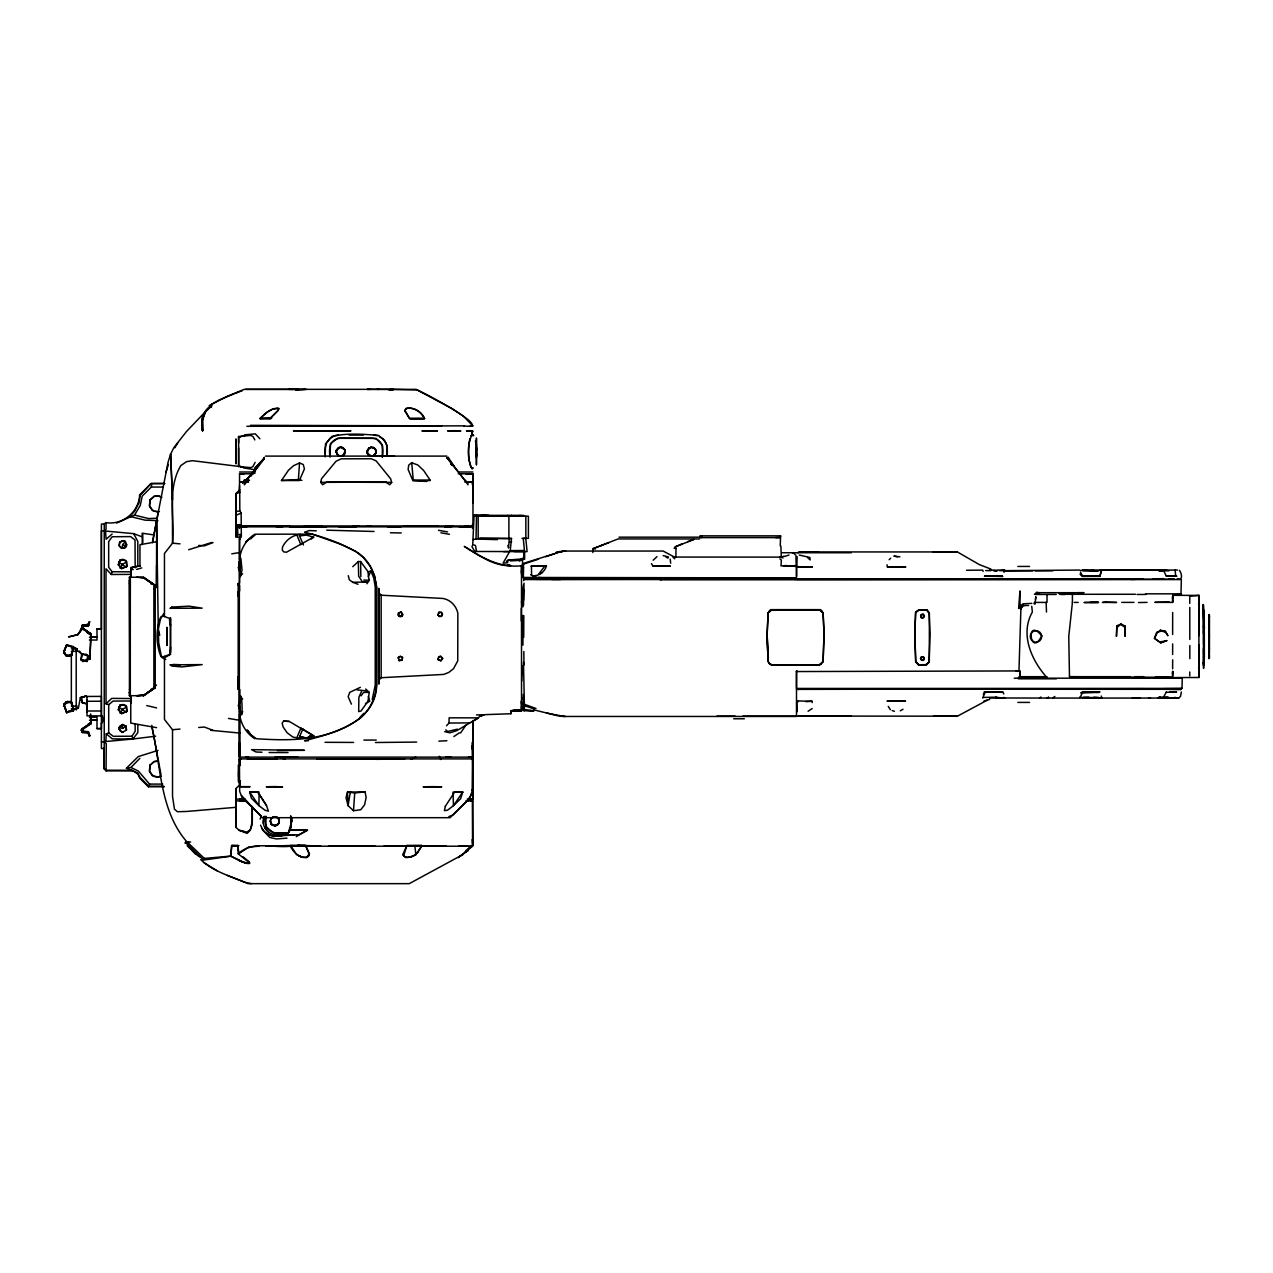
<?xml version="1.0" encoding="UTF-8"?>
<svg xmlns="http://www.w3.org/2000/svg" width="1273" height="1273" viewBox="0 0 1273 1273"><rect width="100%" height="100%" fill="white"/><g stroke="black" fill="none" stroke-linecap="round" stroke-linejoin="round"><path stroke-width="1.5" d="M76.205 710L76.205 648.53M142.258 544.573L142.258 536.872L133.617 533.642L101.41 530.682L101.41 728.633L96.987 728.586L96.987 717.113L89.428 717.367M101.41 711.002L101.394 715.903L86.994 715.856L86.994 696.458L101.394 696.395L101.41 711.002L86.994 711.002L86.994 705.178M137.818 774L133.188 770.913L106.057 770.881L104.227 768.876L104.243 524.03L105.961 522.63C122.606 525.383 139.139 511.778 139.632 494.911L151.057 483.501L164.853 483.501M135.113 723.637L135.177 731.307L131.962 736.224L113.249 736.303L108.714 732.866L108.714 704.669L113.058 701.073L129.941 701.009M129.432 577.242L130.307 581.666L129.926 695.726L129.432 580.806L130.307 577.242L130.307 695.695L129.432 695.71L129.432 577.226L143.594 577.226L155.067 585.182L155.067 687.738L143.594 695.695L129.432 695.695M137.834 724.639L137.834 732.532L132.933 739.008L101.41 741.936M137.818 566.326L137.818 541.407L133.617 533.642M167.002 641.91L167.002 633.063M165.044 657.425L170.502 654.354L170.518 617.676L169.452 619.808L170.327 624.613M235.966 454.318L235.966 448.573M246.453 800.892L235.966 800.892L235.966 827.323L239.149 830.314L247.105 833.417L250.049 830.394L252.229 824.506L252.213 806.796M241.218 526.831L241.377 536.283L239.244 537.683L235.951 535.567L235.966 526.831L472.856 526.831M243.159 525.94L235.998 525.033L235.966 493.542L239.738 489.787L239.817 510.744L241.138 513.051L241.265 525.94L289.958 525.94M235.966 455.129L235.966 452.026M235.966 450.515L235.966 447.475M238.178 682.105L238.178 689.345L238.178 583.416M238.178 676.52L238.178 680.991L238.178 679.687M238.178 594.809L238.178 596.114L238.178 591.738L238.162 593.441M239.499 713.93L239.499 757.133L472.904 757.133L472.904 720.486M239.499 528.422L239.499 524.508M239.499 491.346L239.563 473.779L241.249 473.779M379.179 593.107L378.749 588.269L378.908 684.11L379.179 593.107L381.152 595.207L381.152 677.713L379.179 679.782M467.207 799.126L472.84 799.126L472.792 750.704L471.647 746.249M472.872 757.133L472.888 721.568M476.436 455.129L476.436 456.227L476.436 453.108M476.436 450.753L476.436 447.905M510.919 712.514L511.014 710.748L521.532 710.716L521.421 701.073M523.458 570.463L523.298 577.958L523.298 571.482M523.458 571.004L523.458 563.382L562.348 551.177L564.719 551.05L555.967 552.705L564.56 551.05L663.169 551.05L674.419 557.065L781.288 557.113L784.025 556.126M523.474 662.103L524.508 710.716L523.776 704.446M780.62 535.853L780.078 537.54L778.551 537.62L700.245 537.62L700.261 535.853L780.604 535.853L780.238 545.831M1172.608 675.804L1172.656 671.396L1172.704 677.57L1198.911 677.491L1198.911 667.8M1198.911 630.246L1198.911 595.414L1172.735 595.318L1172.576 602.415L1154.866 602.352L1169.298 602.034M1198.911 605.884L1198.911 604.516L1198.911 614.891M1198.911 598.787L1198.911 595.414L1189.459 596.194M1203.606 657.966L1203.606 629.976M1203.606 644.727L1203.59 634.447M1203.606 620.763L1203.606 660.671M1203.59 661.514L1203.59 668.42L1203.574 648.721M1204.051 661.801L1204.051 655.881M1204.051 660.241L1204.051 657.966M1204.051 658.778L1204.051 614.016L1204.051 618.026M1208.904 637.025L1208.904 625.393L1208.904 638.059M1209.35 656.725L1209.35 654.768M1209.35 652.667L1209.35 648.005M1209.35 648.784L1209.35 646.779M1209.35 646.398L1209.35 617.58M1209.35 617.087L1209.35 614.859L1209.35 617.803M86.994 702.298L86.994 700.198L86.994 712.005L86.994 709.188M86.994 701.503L86.994 712.005M154.288 588.874L156.484 587.187L156.659 521.564L158.473 641.433L161.528 657.329L165.745 659.494M235.951 444.452L235.966 439.169L235.966 463.881L235.951 458.312M235.966 454.875L235.966 456.291L235.951 453.49M238.178 593.282L238.178 595.875L238.162 591.659M239.499 785.298L239.515 781.351M239.531 765.534L239.563 749.717M472.919 502.978L472.999 473.779L458.264 473.779M476.436 464.629L476.436 438.246L476.436 464.772M476.436 457.914L476.452 444.675L475.37 441.047M521.532 572.77L521.5 565.737C500.257 568.299 481.369 557.479 464.279 546.388C478.6 554.885 493.192 566.342 510.728 565.626L507.45 564.719L510.553 565.769M521.691 681.071L522.057 666.034M514.372 551.575L523.219 551.575L524.46 550.493L523.235 538.447L525.844 538.32L525.844 516.217M1189.778 607.428L1189.809 639.444M1203.606 628.639L1203.606 625.154M1203.59 605.232L1203.574 611.008L1203.144 604.436L1203.574 633.986L1203.59 610.34L1203.606 620.444M1204.338 658.348L1204.322 631.551M1208.92 648.037L1208.904 639.205M1208.904 632.617L1208.904 635.975M1208.904 629.451L1208.904 647.336M1208.904 615.559L1208.904 614.493M1208.904 644.329L1208.904 658.571L1208.904 638.425M151.089 583.909L151.105 582.509L151.089 583.718M156.484 587.187L156.563 565.419M235.966 439.201L235.951 458.678M235.951 502.23L235.966 501.085L235.966 508.754M239.451 558.879L239.531 539.179M291.151 817.393L291.008 825.906M1172.656 612.44L1172.64 634.479M1172.624 654.529L1172.656 643.883M1203.606 647.511L1203.606 654.64M1208.904 631.456L1208.904 615.32M1208.904 627.987L1208.92 626.587M238.608 447.937L238.656 466.523M238.178 585.214L238.178 583.543M522.185 634.495L523.012 615.352M1172.624 668.802L1172.672 659.764M472.474 528.422L472.49 524.508M472.76 487.448L472.856 473.779M522.917 645.188L522.996 633.54M523.521 605.502L524.015 583.145M1204.051 618.296L1204.338 628.942L1204.242 614.382L1204.242 615.352M1208.904 637.455L1208.904 641.465M130.801 577.401L130.864 569.747L133.267 569.54M236.014 513.576L235.935 493.558L239.961 492.349M1208.904 626.332L1208.904 616.196M130.896 696.442L130.817 703.428L130.769 695.726M265.962 816.184L265.85 826.67L273.361 832.717L288.334 832.908L290.228 830.107L291.724 819.51L290.881 816.073M472.442 545.544L471.949 546.722L474.845 551.448L473.906 551.464L509.073 551.559L510.25 550.604L511.507 538.447L478.171 538.32L478.171 516.217L528.406 516.217L528.406 538.32L521.994 538.32M1189.73 603.418L1189.794 597.53M170.487 648.466L170.487 624.534M382.282 457.182L382.425 445.407L376.06 438.373L337.663 438.294L330.471 443.688L330.041 456.689M387.072 456.211L387.199 445.932L384.605 440.426L378.574 435.414C363.314 434.173 347.02 432.931 332.11 436.353L325.522 443.831L325.172 456.88M458.423 857.461L472.569 846.211L472.378 800.892M1172.958 600.936L1172.576 602.415L1172.735 595.318M161.687 497.059L158.123 495.849L154.208 496.39L150.119 499.764L149.609 506.495L153.524 511.173M158.123 761.079L154.208 761.62L150.119 764.978L149.609 771.724L153.524 776.403L159.396 776.88M446.521 725.753L449.035 723.048L449.114 717.829L478.521 717.861L471.185 722.221M675.883 557.065L675.995 548.727L675.056 547.772M91.115 638.028L91.242 634.018L82.777 628.13L81.44 628.369L77.971 634.606L68.806 636.85L77.971 634.606L82.777 628.13L82.299 625.091L88.092 624.518L89.587 621.67L88.569 625.664L81.886 626.157L82.22 629.005L91.195 634.065L90.781 634.941L86.5 631.981M473.301 539.561L476.038 539.036L476.468 516.106L474.081 515.342L472.744 544.542L475.481 545.496L476.5 551.289M523.824 651.505L523.999 665.095M259.103 794.066L258.865 805.602L265.086 810.28L268.396 811.156L266.503 805.57L257.83 792.045L249.651 791.997L251.402 798.235L258.865 805.602L249.651 791.997L259.135 792.14M472.203 789.849L472.904 758.899L239.499 758.899L239.754 765.487M239.435 490.073L239.547 485.554M242.602 573.757L239.976 576.16L239.499 567.615L240.883 558.37L242.045 570.049L240.358 576.78L239.69 569.142M796.532 577.21L797.121 556.603M796.58 689.377L1142.263 688.709L1180.596 689.568L1180.898 688.725M546.833 713.055L564.098 716.46L796.484 716.46L796.516 670.935L796.484 688.454L1182.012 688.391L1182.251 678.207L1132.063 678.191M524.46 710.111L533.88 710.716L533.928 709.841L557.256 715.681L565.483 716.46M1023.237 605.057L1020.039 608.033L1019.959 590.927L1018.607 608.51M1020.882 609.29L1018.957 670.935L1019.848 670.935L1019.848 678.191L1019.848 670.935L796.468 671.555L797.105 670.935M236.142 519.925L235.998 525.033L240.708 525.097L239.372 525.94L359.145 525.94M929.306 661.562L929.385 613.427L926.967 609.958L919.138 609.783L915.637 612.297L914.81 634.24L915.621 661.594L918.39 664.777L926.649 664.713L929.306 661.562L926.649 664.713L918.39 664.777L915.621 661.594M522.853 606.982L523.092 599.615M104.227 768.876L104.227 747.776M823.122 661.53L824.045 634.288L823.106 612.902L821.769 611.04L820.273 609.64L770.499 609.64L768.112 612.806L767.11 634.272L768.049 661.403L769.242 663.44L771.39 665.063L819.812 664.999L823.122 661.53L819.319 664.745M1180.978 593.918L1181.344 579.581L660.114 579.836M264.307 457.325L263.145 460.062M522.137 571.482L522.376 564.528L538.559 559.133M530.666 574.712L532.671 575.81C538.813 576.287 544.86 571.832 546.451 565.896L531.414 565.928L531.605 574.553M823.058 661.721L824.029 633.89L823.106 612.902L820.273 609.64M924.357 616.562L923.227 614.366L921.493 614.525L921.159 617.469L922.893 617.962L924.357 616.562L923.227 614.366M1116.851 625.823L1116.453 636.357L1116.851 625.823L1120.956 624.056L1125.014 625.966L1125.205 636.325L1125.014 625.966M1189.841 658.65L1189.841 645.554M521.294 620.922L521.341 608.208M79.515 651.076L81.727 654.083L80.851 659.732L82.84 661.499L89.794 659.128L90.701 636.818M124.197 540.85L126.648 544.494L126.361 546.388L121.874 548.297L119.264 545.958L119.821 542.012L124.197 540.85L125.422 541.518L126.361 546.388L124.818 547.883L120.951 547.867L119.073 545.481L119.821 542.012M291.262 824.729L291.565 817.489M336.04 450.515L335.961 452.201L338.427 447.619L342.596 447.459L345.269 450.371L343.869 455.241L339.159 456.036L337.806 455.32L336.04 450.515L340.623 446.871L345.269 450.371M919.138 609.783L915.637 612.297L914.81 634.24L915.828 662.151L918.835 664.697M442.59 658.666L440.824 656.343L438.93 656.709L437.848 659.35L440.76 660.83L442.606 658.221L440.585 656.311L438.739 656.82L438.135 659.828L441.047 660.703L442.606 658.221M522.519 588.253L521.532 603.131M523.728 637.327L523.824 615.623M88.346 658.491L89.794 659.128L91.242 634.018L90.781 634.956L87.662 632.761M239.579 703.762C240.899 682.392 243.191 712.053 241.456 714.901L242.22 711.559L240.947 714.296L239.483 705.56M1198.911 614.557L1198.911 624.375M130.642 703.094L131.071 695.854M105.802 741.252L106.264 733.853L108.714 732.866M1203.59 662.549L1203.606 656.407M254.839 473.413L255.189 468.209L264.275 457.834M361.516 691.414L358.875 697.365L358.684 711.591L360.943 711.05L368.024 701.216L369.234 692.337L365.669 689.011M281.476 480.51L298.391 479.539L299.537 462.958L303.245 464.518L304.438 468.894L299.394 480.542L281.476 480.51L288.414 470.294L293.586 465.679L299.537 462.958M353.496 810.726L354.721 792.936L365.049 791.933L366.147 797.519L364.587 804.854L360.768 809.723L353.496 810.726L348.102 805.666L346.017 797.741L347.497 792.061L365.049 791.933M1172.465 674.165L1172.656 671.396M164.456 616.562L164.456 553.469L172.523 543.205C174.719 517.713 166.954 488.88 180.814 465.616L186.431 461.701L192.43 460.683L242.793 466.905M523.569 600.14L523.649 589.606M242.888 856.761L249.222 861.757L249.603 863.412L241.44 861.678L230.859 856.22L231.766 845.558L237.701 845.558L238.226 853.817L249.619 862.919A8.386 1.973 24.7 0 1 244.877 862.871L230.843 856.092L231.606 845.543L238.799 845.543M118.898 728.92L118.994 727.583L122.765 724.512L125.916 726.231L126.473 730.034L122.224 732.341L118.898 728.92L119.869 726.056L122.765 724.512M402.22 659.955L402.443 657.266L400.231 656.343L398.194 657.759L399.34 660.814L402.22 659.955L398.926 660.496L398.322 657.361L400.39 656.343L402.586 657.648L402.045 660.162M254.568 471.758L254.855 468.305L260.535 462.21M343.869 455.241L345.063 449.878M1204.258 640.367L1204.274 646.032M701.63 537.62L701.789 535.853M1155.518 676.679L1172.942 677.363L1069.479 676.679L1068.763 636.452L1072.455 602.065M1204.258 624.104L1204.051 631.79M240.422 780.954L238.608 781.654L238.608 765.041L238.608 781.702L240.406 783.77M1101.256 696.045L1101.893 698.065L1163.108 698.05L1166.37 691.923M1203.574 609.799L1203.59 618.392M1181.328 691.987L1180.548 696.299L1178.718 698.081L1167.93 698.081M1189.746 671.969L1189.794 675.931M1198.577 604.261L1198.911 601.508M1203.59 659.064L1203.59 665.795M239.674 703.953L240.072 700.739L238.274 705.624L240.008 709.92M86.978 661.514L88.028 655.881L82.904 653.765L80.851 659.732L86.978 661.514L87.773 655.356L81.727 654.083L73.245 647.098L66.435 645.459L63.936 651.235L66.116 655.818L71.845 654.927L73.452 646.62L66.976 644.95L76.714 648.975M118.278 564.814L120.139 559.913L122.988 559.42L127.045 562.045L122.797 563.955L120.251 568.06L121.699 568.649L127.125 566.039L125.884 560.406L120.139 559.913L118.278 564.814L121.699 568.649M121.699 713.644L118.278 709.793L120.139 704.892L125.884 705.401L127.125 711.034L126.186 712.291L118.66 706.929L122.988 704.415L127.045 707.04L122.797 708.95L120.251 713.039L121.699 713.644L127.125 711.034M116.575 523.092L134.508 515.072L140.269 505.476L142.21 496.152L151.312 487.05L151.789 483.565L164.392 483.517M150.119 499.764L149.339 505.492L152.108 510.202L157.025 511.873M150.119 764.978L149.339 770.706L152.108 775.432L157.025 777.103L161.4 776.037M66.864 712.594L63.936 704.446L67.405 701.471L71.972 702.728L73.452 710.859L66.864 712.594L63.936 704.446M304.963 845.622L290.594 845.495L305.504 845.543L308.527 852.576L308.846 855.997L307.493 857.063C299.887 858.957 293.474 852.48 290.419 846.211L305.727 845.59L309.45 853.992L306.729 857.556L302.242 857.286L296.561 854.565L290.594 845.495L265.962 846.195M1035.442 599.344L1035.808 596.91M350.266 792.252L348.102 805.666L347.497 792.061L354.721 792.936M383.841 846.211L421.968 845.59L417.783 852.576L413.327 855.997L407.328 857.461L403.573 856.013L406.899 845.543L446.393 846.227M122.988 559.42L118.66 561.934L126.186 567.297L126.759 563.796M151.057 483.501L140.237 495.181L138.964 502.978L134.524 511.316L129.846 516.408L145.122 520.164L157.932 520.625M126.186 712.291L126.759 708.79M170.471 649.039L169.611 654.242L170.502 654.354M508.086 561.791L506.415 561.266L508.404 559.881L523.983 559.277L523.664 551.591M398.258 614.97L398.592 612.934L401.25 612.042L402.65 615.002L401.711 616.371L399.945 616.593L398.258 614.97L399.945 616.593L402.65 615.002L401.25 612.042M1204.051 654.736L1204.322 653.097M63.65 652.954L66.626 644.79L63.65 652.954L68.185 656.231L70.795 655.038M152.394 542.521L168.02 462.338L170.614 454.159L173.86 447.635L186.431 431.579L209.854 407.042M480.144 538.32L509.264 538.59L508.579 548.074L507.863 545.401M106.057 770.881L106.28 743.703L104.227 741.936M469.864 438.612L469.037 443.227A25.174 6.556 -90 0 0 469.037 459.792L470.899 467.318M1035.84 597.069L1034.997 604.182L1033.899 603.641M152.537 542.473L158.377 511.412M68.169 711.655L78.417 707.915L80.374 697.54L86.278 695.965L87.073 696.936M65.4 655.261L71.638 655.468L73.452 646.62M158.473 641.433L158.282 629.292L160.478 619.076L163.771 613.554M266.009 817.011A11.489 11.489 0 0 0 276.639 832.908L288.334 832.908L291.66 821.419L290.594 816.104L291.66 821.228M1172.576 598.931L1172.624 595.875M386.005 482.181L326.445 482.181L322.69 484.774L320.732 482.372L321.528 478.743L336.04 461.256L341.196 458.821L371.223 458.757L376.092 460.858L390.636 478.775L391.686 482.387L389.713 484.79L386.005 482.181L372.066 482.181M797.153 711.718L796.803 700.93L812.063 701.264L812.19 702.648M438.612 612.52L441.317 612.345L442.431 614.191L441.62 616.227L439.408 616.466L438.023 615.066L438.93 612.345L441.588 612.488L442.447 614.382L441.349 616.355L439.217 616.403L437.944 614.859L438.93 612.345M121.874 548.297L122.797 544.51L125.422 541.518L122.144 540.786L119.407 542.553M82.713 627.987L82.22 629.005L81.44 628.369L82.299 625.091L88.092 624.518L88.569 625.664L81.886 626.157L82.713 627.987L91.195 634.065M130.912 574.378L111.388 574.489L112.135 571.736L108.682 567.36L108.666 541.63L112.104 536.76L130.594 536.585L135.033 540.023L135.161 567.71M241.377 536.283L239.61 539.736L240.231 534.294L235.951 535.567L235.966 526.831L246.898 526.831M264.068 816.9L263.304 823.313M372.209 699.482L375.233 685.049L375.217 586.885L373.816 578.228L370.92 571.116L368.072 571.736L360.609 561.536L358.302 561.536L352.78 566.692M374.994 455.082L376.203 451.088L373.801 447.491L368.931 447.794L367.07 452.886L367.977 454.509L372.639 456.307L374.994 455.082L370.825 456.227L367.07 452.886M88.33 625.759L89.587 621.67L87.821 624.82M166.095 471.965L168.418 464.422M523.68 580.599L523.887 578.101L795.991 578.117L796.007 579.438L795.991 578.117L794.75 579.438M101.41 723.51L102.763 719.42L101.41 715.315L104.291 719.42L101.41 723.51L101.41 748.588L104.227 748.397M982.74 698.018L985.143 692.337L1002.663 691.86L1003.84 693.944M1101.081 571.036L1099.872 576.383L1101.813 570.081L1166.641 570.065M924.373 615.861L922.32 617.994M239.992 562.937L238.274 567.647L240.072 572.214M1156.727 632.22L1154.452 638.314L1160.753 642.833L1166.784 640.574L1160.753 642.833L1154.452 638.314L1157.428 632.363L1161.724 630.883L1165.272 631.217L1167.802 635.609L1165.272 631.217L1160.355 630.23L1157.428 632.363M118.278 709.793L120.139 704.892M164.265 786.794L148.432 786.794L149.546 784.088L138.359 771.04L130.944 767.508L126.425 768.224L138.232 756.592L157.995 750.402M71.638 655.468L66.88 655.897L63.777 652.222M920.554 615.861L922.225 614.27L923.641 614.62M983.313 694.66L984.427 691.891L1002.663 691.86M402.65 614.032L401.711 616.371L398.99 616.164L398.592 612.934M260.106 819.128L261.395 816.041M296.848 737.783L307.445 738.276L313.906 735.969L289.242 721.425L283.593 721.139L282.129 723.191L283.227 727.138L287.189 732.802L292.917 737.067L296.848 737.783L300.826 728.22M302.926 728.777L299.728 736.383L300.157 738.34M546.451 565.896L544.987 565.928L538.654 574.107L541.884 572.977M525.781 538.32L527.086 551.591L509.614 551.591L503.09 563.143L507.561 562.793M291.183 826.527L288.334 832.908L290.785 827.402M471.567 433.584L472.792 430.974L471.981 433.966L473.095 434.841L472.156 434.125C467.271 444.563 466.92 458.63 472.06 468.957L472.967 468.305M366.863 583.75L369.281 580.297L368.406 576.478L370.92 571.116M242.634 483.374L243.986 480.526L249.508 480.351M472.267 792.729L469.244 798.776L452.742 815.118L448.828 816.598M66.976 644.95L63.809 651.251L66.116 655.818M255.109 462.37L253.025 466.491L250.876 467.621L240.661 466.761M920.538 658.555L921.557 656.916L923.53 656.948L923.737 659.971L921.111 659.875L920.538 658.284L921.557 656.916M239.547 711.925L240.215 710.636M243.175 482.181L244.114 480.414L248.012 480.414M674.181 548.424L674.722 547.422L676.234 548.392M124.818 547.883L126.648 544.494M125.916 726.231L121.922 724.623L122.797 728.411L126.059 725.96L126.473 730.034M81.44 628.369L82.697 626.141M63.745 705.815L67.405 701.471M174.878 447.794L177.679 442.972M247.042 480.605L248.887 477.439M1166.227 576.001L1176.634 576.255L1166.227 576.001L1163.379 570.113L1149.63 570.065M63.841 705.767L66.339 701.725L70.986 701.503L63.793 704.399L66.626 712.689L63.793 704.399L66.339 701.725M81.329 697.572L86.278 695.965L81.647 697.572L82.411 702.919L86.023 703.683L87.519 701.264M1020.532 609.242L1021.853 607.126M653.16 560.215L656.948 556.683M465.918 725.133L460.571 733.009M1020.66 609.051L1021.98 606.966M415.841 854.724L421.968 845.59L406.899 845.543L402.65 854.851L405.61 857.541L410.67 857.159L415.841 854.724L414.839 845.654L407.328 845.813M361.086 695.87L363.489 692.432L369.234 692.337M209.599 405.705L212.018 405.705L205.096 412.022L202.566 420.679L202.566 430.99L202.152 415.953M126.186 567.297L127.125 566.039M306.729 857.556L309.45 853.992M248.426 479.332L244.432 484.806L244.145 482.165L240.215 482.181L242.618 482.181M250.781 476.277L264.259 458.741L262.047 460.651M1080.22 697.827L1082.384 692.337L1099.983 691.875L1082.591 691.844L1080.745 693.005L1099.379 692.353L1096.021 692.337M77.653 634.734L82.777 628.13M130.864 569.747L132.869 567.185L140.285 565.833M250.049 476.038L259.342 464.788M1077.706 592.693L1083.769 592.693L1037.59 592.693L1036.445 594.061L1037.065 592.072L1034.44 594.396M1054.824 696.458L1052.787 697.986M768.112 612.806L772.075 609.926M299.553 535.901L300.826 534.501C292.822 534.628 285.773 540.054 282.479 547.167L282.304 550.095L283.72 551.877L286.473 552.227L313.667 537.111L306.316 535.121L299.553 535.901L303.42 544.987M254.616 470.692L245.737 480.367L256.796 468.162M81.886 626.157L83.047 624.932M360.116 717.208L363.728 713.373M130.944 767.508L139.903 758.278M470.628 800.892L472.872 800.892L472.935 845.145L468.48 848.836M270.035 418.61L278.023 410.495L278.755 408.649L277.323 408.044C270.322 408.824 264.752 413.773 260.058 418.61L271.133 418.61M238.528 785.982L235.966 788.576L235.966 799.126L245.068 799.126M889.159 559.722L890.639 558.242M1020.023 608.096L1022.219 605.884M156.468 685.033L151.089 690.38L151.089 689.202M149.705 500.528L154.049 496.327L158.504 495.913L161.671 497.52M149.705 765.757L154.049 761.54L158.504 761.127M108.714 704.669L106.025 703.826L111.674 698.384L131.024 698.543M209.631 407.201L211.016 405.896L209.186 405.753L218.988 400.072L232.911 394.328M1178.718 698.081L1157.937 698.065L1163.204 698.05M371.111 446.966L367.133 450.658L367.977 454.509M85.164 726.883L91.29 723.43L90.781 722.539L81.377 729.827L82.331 732.436L87.742 732.739L89.428 735.889L88.505 731.784L82.729 731.45L82.538 729.652L91.29 723.43L90.638 713.93M915.812 612.615L918.708 609.974L926.967 609.958L929.385 613.427M259.963 418.499L267.266 411.911L272.47 409.174L278.851 408.41L278.31 410.288L269.94 418.594L259.963 418.499L271.77 417.926M470.899 435.7L473.779 435.589M240.358 713.835L242.761 711.687M392.784 389.952L393.468 389.347L377.126 389.347M255.189 468.209L258.992 464.852M465.854 850.762L471.662 845.622M112.151 534.039L106.105 539.259L105.516 531.191M250.686 538.75L255.953 534.199L312.49 534.167L340.352 544.16L355.819 551.4L363.664 557.845L370.252 566.374L374.373 575.905L376.474 585.787L376.474 684.651C376.028 697.588 369.87 710.095 359.973 718.433C328.816 740.806 293.411 741.141 256.446 738.738L250.304 734.33M150.453 691.064L155.067 687.675L144.167 694.994L137.389 695.71M104.259 530.73L106.105 529.17L105.961 522.63M1169.028 579.231L797.009 579.438L798.983 578.658M412.834 480.494L430.338 480.398L423.575 470.405L417.91 465.059L411.72 462.72L408.713 465.17L408.124 469.482L412.834 480.494L426.805 481.465M254.855 534.167C245.514 539.991 239.833 550.493 239.356 561.409L239.356 710.716C239.595 721.902 245.307 732.787 254.871 738.754M274.857 825.843L277.578 824.856L279.264 822.565L279.137 819.748L276.909 817.123L273.345 816.916L271.308 818.459L270.322 820.719L271.229 824.172L274.857 825.843L278.914 823.345L279.328 820.512L278.087 817.982L274.857 816.582L271.372 818.221M239.945 437.387L241.409 436.225M307.445 738.276L311.599 735.03L306.172 738.26L299.728 736.383L307.445 738.276L306.172 738.26M922.304 660.432L924.166 659.35L924.198 657.855L922.909 656.661L921.286 657.107M523.108 557.956L519.336 560.884L521.039 560.279L510.441 560.9M1019.578 606.537L1023.094 603.8L1031.83 603.37M256.78 467.573L254.091 469.61L243.461 467.891M245.737 541.805L251.258 537.747M985.127 575.794L984.443 576.287L1002.806 576.43L985.127 575.794L1002.185 575.81M143.308 695.695L155.067 687.738M1117.487 627.048L1120.956 624.056M87.885 724.56L90.781 722.539L91.226 723.382L82.124 728.554L81.233 730.304L82.57 732.516M238.226 853.817C252.213 840.339 273.249 848.311 290.419 846.211M1079.79 570.065L999.607 570.686M453.872 736.558L459.442 732.787M808.084 711.257L812.19 708.52M925.598 664.729L929.067 662.437L930.102 634.24L929.115 612.631L926.314 610.038M344.697 454.159L341.689 456.132L337.806 455.32M143.594 695.695L154.319 687.738L154.319 585.182L143.308 577.226M200.673 859.577C213.705 872.1 231.988 876.54 248.14 883.653L409.254 883.653L463.356 854.31M797.805 552.768L798.887 552.068M478.521 717.861L456.721 730.686L449.878 732.834L444.675 731.641M87.742 732.739L89.906 735.778L88.251 731.689L82.57 731.339C79.34 727.71 83.938 733.996 82.713 729.493L82.093 728.617L82.538 729.652M296.243 836.647L307.286 830.139L290.228 830.107M365.478 703.603L369.631 701.168L368.327 696.522M796.787 567.217L798.219 566.39M210.427 404.957L226.785 396.492L244.241 389.347L415.857 389.347L452.201 408.649L463.372 416.191L472.776 425.85L470.151 425.85M458.264 857.572L468.082 850.571L464.709 852.369M798.855 716.062L957.423 716.19L987.45 700.07M900.313 710.795L903.018 709.252M185.046 842.933L186.097 842.344M531.271 566.453L532.194 565.944M82.84 661.499L85.593 660.003M1180.246 688.661L1182.012 688.391M821.674 663.71L819.605 664.745L771.438 664.745L769.242 663.44M360.37 687.325L349.773 692.337L348.166 696.697L351.396 704.112M410.765 759.392L415.698 757.133M236.173 515.31L241.138 513.051M675.247 546.849L693.769 539.497L687.881 541.566M675.486 546.738L682.169 543.826M1022.808 606.234L1024.463 605.534M202.216 860.246L230.859 856.22M188.659 549.729L211.811 542.489M234.471 393.707L242.22 390.652M601.031 545.624L608.892 542.569M602.113 545.21L592.916 548.647L592.852 552.562M618.057 538.94L593.25 548.647L595.509 548.981M213.084 542.553L204.348 545.878L198.731 545.417M471.806 468.13L472.904 467.748M170.073 654.306L163.039 656.868L160.748 656.009C155.847 643.883 155.863 629.037 160.748 616.912L163.039 616.037L170.534 618.773L170.534 625.886M1074.412 602.415L1078.231 602.415M410.336 857.063L413.327 855.997M887.361 566.883L905.612 567.058L887.361 566.883L887.058 564.798M68.185 711.48L78.417 707.915M457.341 729.158L447.682 731.482L445.725 729.843M545.751 556.731L554.742 553.739M784.375 556.54L788.974 555.028M793.954 566.262L796.214 566.39L795.911 555.028M129.432 695.551L130.307 695.281M560.247 551.384L556.062 552.498M983.774 701.168L989.662 699.402M136.641 569.413L141.764 567.901M1135.468 594.268L1059.518 594.3L1065.803 594.109M544.987 565.928L531.414 565.928M81.727 654.083L82.904 653.765M398.322 613.029L401.281 612.233M88.871 736.049L89.906 735.778M295.813 390.159L306.554 389.363M1058.77 593.329L1074.126 593.107M472.872 786.666L472.856 758.899M235.966 511.666L239.817 510.744M779.903 558.942L781.32 560.04L781.033 565.912L786.619 565.53M888.443 566.787L891.195 566.771M389.14 390.334L393.468 389.347L391.384 389.363M795.307 578.117L796.421 577.894L523.458 577.465M156.563 541.773L139.966 544.701L139.966 565.88M140.444 565.785L130.769 567.503L130.769 576.971M1198.911 595.414L1198.911 596.544M231.75 553.835L239.451 552.562M230.843 856.092L202.136 858.639L186.399 843.331L186.399 842.01M794.67 565.498L795.689 565.912L794.463 565.928M338.411 435.143L334.64 435.7L329.755 438.612L326.397 443.227A25.174 24.314 -90 0 0 325.172 454.159M244.559 434.825L255.316 433.854L259.883 438.771M805.793 701.662L812.063 701.264M469.817 846.386L471.121 846.211M1148.914 689.139L1177.111 688.709L1133.097 689.154M1178.464 594.03L1181.535 594.093M1159.846 641.847L1164.859 641.194M120.251 568.06L124.706 567.487M120.251 713.039L124.706 712.482M792.522 553.039L793.477 552.912M106.264 733.853L112.326 738.881L132.933 739.008L155.608 736.192M246.835 426.296L464.184 425.85M485.093 714.646L510.919 713.739L510.919 710.764L521.532 709.761L511.587 710.684M1089.974 602.384L1098.488 602.415L1084.294 602.511L1098.488 602.415M521.532 700.771L521.532 710.716L510.919 710.716L510.919 713.739M1138.46 602.559L1147.084 602.4M521.532 709.761L512.494 710.605M136.577 695.71L144.167 694.994L154.319 687.738L154.319 585.214L143.658 577.799L140.523 577.528M1168.646 697.27L1162.138 697.509M235.807 807.337L186.431 811.474L177.424 811.713L174.449 809.182L172.523 796.341L172.523 729.715L164.456 719.436L164.456 656.359M242.793 436.114L250.67 435.398L253.025 436.575L254.839 439.917M1179.323 593.839L1145.525 593.823M244.671 435.923L238.576 436.528L238.656 442.893M172.523 729.715L180.018 729.079M198.731 727.504L204.348 727.026L213.084 730.368M1177.239 578.738C1183.429 581.125 1181.742 573.184 1179.419 570.336M996.759 697.143L983.393 697.445M187.608 842.233L190.632 841.994M286.998 838.143L276.416 838.939L269.749 837.427L262.954 830.282L260.551 825.175M269.096 752.518L288 752.582M281.89 835.868C274.491 837.188 266.073 835.534 262.015 828.58M532.671 575.81L536.41 575.667M1164.015 688.677L1181.583 688.613M509.264 538.59L511.507 538.447M1121.688 602.4L1133.972 602.384M1167.723 697.286L1158.748 697.302M376.394 759.345L404.703 758.899M438.851 741.172L446.903 740.743M381.152 677.713L443.704 674.419L448.828 672.415L453.49 668.723L457.739 660.91L457.85 613.236C456.259 605.805 450.371 599.631 442.765 598.437L381.152 595.207M1088.876 697.19L1083.084 697.27M995.104 570.941L997.395 570.813M1096.117 698.081L1101.893 698.065L1093.937 697.286M1159.162 697.461L1160.578 697.397M985.716 570.575L990.808 570.67M1164.7 570.718L1159.528 570.893M156.277 518.27L148.543 518.572L134.508 515.072M508.404 559.881L523.983 559.277M661.785 579.533L523.967 579.565L523.887 578.101M562.348 551.177L565.642 551.05M520.896 559.388L524.635 559.261L524.635 551.591M375.471 742.509L416.637 742.079M1094.255 570.797L1098.726 570.972M1142.947 578.754L536.426 579.342M476.468 714.933L482.594 714.742M1131.267 579.438L1138.364 579.215M122.224 732.341L123.449 732.309L120.283 731.211L118.994 727.583L122.797 728.411M1160.928 570.686L1168.853 570.877M363.266 435.095L349.12 435.095M368.024 701.216L369.631 701.168M1132.254 698.081L1140.353 697.906M1069.479 676.679L1130.074 676.679M775.655 537.62L780.078 537.54M1163.506 578.674L1152.654 578.785M521.532 706.483L521.532 710.716L510.919 710.716M249.174 480.446L243.986 480.526L247.869 480.939M340.798 482.276L320.732 482.372M1159.273 697.349L1160.483 697.333M514.085 710.716L521.532 710.62M1173.833 579.231L1169.346 578.785L1173.849 578.722M96.987 628.91L101.41 628.846L96.987 628.862L96.987 640.08L89.428 639.969M469.848 722.905L449.035 723.048M245.721 389.363L298.757 389.379M652.858 565.912L670.298 566.183L652.858 565.912L651.458 563.637M1091.645 570.686L1080.586 570.495M1150.283 570.065L1177.541 570.065M96.987 728.633L101.41 728.57M277.45 750.624L304.454 750.306L251.561 749.654L256.016 751.993L261.967 752.248M414.839 845.654L421.968 845.59M424.498 418.546L409.588 418.562L404.703 410.781L406.007 408.426C413.582 406.962 421.697 411.306 424.498 418.546L410.065 418.546M503.583 551.639L509.614 551.591M966.605 570.256L982.724 570.129L983.106 571.434M239.674 799.126L243.541 799.126M288.78 389.379L305.043 389.363M510.25 550.604L524.46 550.493M1080.443 572.102L1082.352 575.794L1099.411 575.794L1082.352 575.794L1080.109 574.028L1082.543 576.462L1099.872 576.383M1179.594 594.459L1181.073 594.459M180.4 664.745L202.2 664.617L181.928 666.925L171.871 666.05L170.025 664.808L180.4 664.745L173.096 664.442L176.422 666.113M1002.122 692.337L984.427 691.891M65.878 702.075L71.972 702.728M86.994 701.296L101.394 701.232M1159.337 698.065L1157.73 698.081L1175.106 698.05L1175.011 697.222M325.045 742.318L353.592 742.43M259.31 846.195L248.919 846.943L239.006 853.547L237.701 845.558M468.209 846.211L458.646 846.211M370.045 389.363L367.308 389.363L379.259 389.363M441.811 425.834L250.479 425.325M386.992 456.148L394.487 456.116L372.321 456.116L377.269 456.1M239.642 473.779L244.161 473.779M990.887 569.063L979.319 564.591L957.376 551.941L933.093 551.941M91.322 637.216L96.987 637.2M345.715 482.181L346.686 482.181L339.255 482.181L391.686 482.387M470.803 482.181L467.987 482.181L467.939 484.79L465.17 480.462M104.243 524.03L101.41 524.046L101.41 629.355M459.092 526.831L470.31 526.831M901.507 566.787L904.53 566.771M996.791 570.065L1004.54 570.065M1167.643 575.794L1175.647 575.778L1175.106 570.097M1024.765 605.502L1028.6 605.502M989.598 698.081L999.957 698.065M89.428 720.263L96.987 720.247L91.322 720.279M363.871 740.09L376.219 740.074M468.544 757.133L471.997 757.133M316.706 758.899L383.953 758.883M245.594 800.892L239.722 800.892M465.934 800.908L468.544 800.892M328.545 846.211L375.249 846.211M209.552 407.042L211.477 407.042M265.516 456.1L446.823 456.1M239.515 472.012L252.309 472.012M458.63 472.012L472.872 472.012M465.854 473.779L472.06 473.779M239.499 473.779L253.502 473.779M371.573 482.181L373.275 482.181M239.754 482.181L248.442 482.181M464.916 482.181L472.904 482.181M151.312 487.05L162.801 487.05M476.341 515.342L523.633 515.342L523.664 516.217M478.171 516.217L508.436 516.217L507.863 515.342M238.115 525.065L241.377 525.065M404.114 525.94L472.951 525.94L472.999 486.907L471.981 482.181M366.99 525.94L437.928 525.94M304.422 525.94L321.655 525.956M353.337 525.94L371.207 525.94M445.645 525.94L452.806 525.94M464.979 525.94L469.355 525.94M276.384 526.831L282.733 526.831M303.992 526.831L289.496 526.831M326.524 526.831L304.565 526.831M338.889 526.831L356.313 526.831M387.581 526.831L400.852 526.831M444.723 526.831L451.644 526.831M619.028 537.174L699.386 537.174M619.028 538.94L699.498 538.94M799.571 551.941L957.376 551.941M799.269 551.941L818.475 551.941M781.861 552.737L851.287 552.737M785.027 565.896L795.068 565.912M1017.859 566.437L1029.523 566.437M1082.575 570.065L1087.428 570.065M1151.572 570.065L1160.976 570.065L1082.305 570.065M1004.238 570.861L1014.104 570.861M1014.756 570.861L1032.626 570.861M1035.14 570.861L1052.787 570.861M129.432 583.416L130.307 583.416M155.067 585.182L143.658 577.799L136.577 577.242M1060.95 594.459L1064.96 594.459M1035.108 594.459L1056.24 594.459M1137.06 594.459L1145.891 594.459M1034.233 602.415L1047.027 602.415L1047.027 595.35M823.058 612.997L819.637 609.926L771.533 609.942L769.449 611.056L768.128 613.093L767.173 634.097L768.112 661.26L769.338 663.615L771.772 664.745M89.428 637.2L96.987 637.216M71.352 648.848L77.255 648.848M71.352 651.33L77.255 651.33M1018.941 676.679L1046.151 676.679C1031.082 659.478 1019.975 633.731 1032.371 612.011L1031.735 606.25M1143.695 676.679L1134.832 676.679M1018.384 677.92L1044.019 677.92M1014.231 678.191L1149.328 678.191M1018.352 678.811L1056.447 678.811M796.993 689.154L1181.264 689.33M129.432 689.505L130.307 689.505M1148.819 698.081L1150.521 698.081M1004.238 697.986L1079.679 698.081M1082.034 698.081L1099.411 698.081M1002.328 698.081L1004.477 698.081L995.725 697.318M1082.766 698.081L1086.999 698.081M1148.628 698.081L1150.012 698.081M1017.859 702.41L1029.523 702.41M71.352 706.149L77.255 706.149M71.352 708.647L77.255 708.647M533.896 710.716L523.298 710.716L523.298 702.028M716.906 716.11L735.189 716.11M742.843 716.11L851.287 716.11M933.618 716.206L957.423 716.19M733.709 718.768L744.323 718.768M472.14 742.541L472.84 799.126L470.676 799.126M245.578 757.133L248.506 757.133M275.175 757.133L297.834 757.133M241.027 758.899L239.388 758.899L239.674 791.329L242.077 797.694L261.188 815.898M277.243 758.899L247.312 758.899M149.546 784.088L162.801 784.088M163.74 786.173L148.686 786.173L140.412 777.771L137.452 772.711L126.425 768.224M471.631 789.849L472.426 789.849L470.787 795.514L467.541 800.335L450.069 817.696L262.254 817.696L241.52 795.514M468.4 800.892L472.872 800.892M289.735 830.251L307.589 830.251L298.614 834.833L276.639 834.833A13.43 13.43 0 0 1 264.227 816.264M185.476 842.01L188.563 842.01M185.428 843.331L188.563 843.331L205.096 859.164M187.927 845.543L194.833 853.403L199.654 856.856M305.615 846.211L406.787 846.211M421.984 846.211L472.569 846.211M390.206 389.363L416.971 389.952C408.967 384.907 499.334 431.292 463.818 425.834M244.145 482.165L247.63 482.165M246.389 482.181L247.312 482.181M492.922 516.217L483.883 515.358L475.1 516.233L474.081 515.342L488.943 515.374M783.388 565.896L796.214 566.246L796.484 576.335M1002.233 570.065L1004.652 570.065L1004.015 572.309M1016.125 670.935L1018.002 670.935M1153.831 678.191L1182.251 678.207M995.995 698.065L1004.699 698.065L1003.856 697.349M102.763 719.42L104.291 719.42M308.337 740.791L304.597 740.775C333.892 732.946 375.821 722.189 376.728 684.89L376.728 588.046L374.628 575.873L371.907 569.254A49.822 35.198 89.9 0 0 359.002 553.58C342.421 543.38 323.453 536.824 304.629 532.273L309.068 530.57L316.293 530.825M445.741 757.133L450.96 757.133M471.01 799.126L472.776 799.126M989.519 570.049L995.486 570.081M551.655 579.454L560.629 579.47M1037.59 592.693L1039.325 592.693L1037.797 592.693M132.519 770.308L106.168 770.213L104.243 768.462M274.697 834.786L294.652 834.865L277.546 835.995L271.022 835.645L266.614 833.481M474.081 515.342L476.961 515.358M1099.538 570.065L1101.813 570.081M112.135 571.736L131.167 571.848M523.394 577.91L545.433 578.037L538.399 577.433M1156.075 570.065L1163.92 570.988M320.796 846.211L297.691 845.145M1058.754 593.123L1059.677 593.138M390.413 532.782L401.25 532.941M509.693 541.852L511.619 541.9M470.246 846.211L472.585 845.511L472.14 839.607M430.338 480.398L413.264 480.303L411.72 462.72M374.071 531.477L326.747 530.189M81.647 697.572L80.374 697.54L82.411 702.919M476.038 539.036L497.409 539.641M476.468 516.106L480.335 516.217M370.825 456.227L372.639 456.307L376.203 452.599L375.392 449.067L372.543 447.666M82.331 732.436L87.837 732.675M1082.941 570.638L1097.231 570.718M363.839 580.027L369.281 580.297M283.593 721.139L289.242 721.425M560.295 716.269L564.225 716.46M231.766 845.558L238.592 845.924M792.761 552.959L794.225 553.055L794.766 554.551M1169.346 578.785L1173.849 579.12M155.481 511.332L159.396 511.651M1170.142 691.653L1176.634 692.003L1166.02 692.337M180.018 543.842L172.523 543.205L172.412 494.863L170.614 454.159L172.523 499.875M348.309 575.682L349.311 579.756L352.701 582.302L367.038 581.968L362.2 581.538L358.684 576.255L358.302 561.536M210.682 730.304L239.976 733.073M472.092 425.787L472.951 425.866M993.465 570.718L996.441 571.02M1098.647 697.445L1080.602 697.652L1080.125 696.506M356.806 689.839L366.497 690.889M1158.764 570.654L1160.037 570.829M142.258 536.872L142.162 533.196L153.778 534.915M533.642 710.716L523.808 710.175M899.916 556.81L893.885 556.094L897.576 556.826M238.608 765.121L240.342 765.328M251.131 883.637L244.496 882.237L227.453 875.426M373.991 435.143L377.747 435.7M1157.412 570.065L1163.999 570.781L1163.156 570.097M228.456 718.418L239.817 720.327M440.904 532.814L449.48 534.278M438.485 530.3L447.507 531.875M156.563 727.647L130.753 723.096L130.753 696.029M799.237 555.028L809.899 557.479L810.137 559.929L807.559 557.526M298.391 479.539L301.94 480.382M271.229 824.172L275.939 825.731M146.729 705.56L156.595 707.915M239.149 830.314L245.721 831.969M663.201 555.601L668.5 556.969M534.501 708.981L523.824 705.528M66.88 655.897L68.185 656.231M779.919 557.144L783.054 557.956M240.167 830.489L246.819 832.271L250.383 829.646L252.325 821.228L252.325 806.446M241.409 466.777L242.793 467.159L240.056 466.379A116.718 5.092 1.5 0 1 239.626 465.663M922.782 660.448L920.538 658.284M281.238 758.056L284.993 759.138M920.84 615.13L920.904 617.373L922.893 617.962M798.06 689.234L798.903 689.489M892.182 710.557L894.394 711.273M81.711 702.235L86.023 703.683M523.776 704.08L535.997 708.472M1085.758 575.794L1082.543 576.462M299.091 856.013L302.115 857.079M352.701 582.302L358.063 584.275M81.122 659.207L86.23 661.212M1198.911 677.491L1198.911 644.695M1165.591 632.49L1160.355 630.23M238.544 860.23L244.877 862.871M797.375 701.343L798.219 701.725L796.787 700.977M272.342 824.92L273.6 825.525M73.245 647.098L76.698 648.753M450.626 464.231L453.443 465.663L448.096 457.102M122.797 544.51L126.361 546.388M217.142 870.78L203.775 862.585M450.849 464.168L453.92 465.807L450.181 461.287M675.74 557.51L672.987 557.176L674.674 558.815M466.523 482.419L446.743 457.675L449.289 459.935M665.922 556.953L668.023 558.163M819.764 609.942L821.753 611.104M379.386 436.671L382.632 438.612L386.005 443.211A25.174 24.314 -90 0 1 387.231 454.159M301.192 728.236L313.906 735.969M1121.02 624.518L1124.441 627.032M129.432 580.87L130.307 581.666M239.992 696.538L242.634 698.972M890.336 709.666L888.252 706.404M187.179 845.686L195.962 854.374M148.432 786.794L139.616 777.994L137.755 773.348M520.036 515.342L520.896 516.217M111.388 574.489L106.009 568.808L106.025 703.826M235.966 535.519L237.383 537.079M187.02 842.01C159.459 810.471 161.05 765.582 151.773 726.803M264.704 827.848L268.683 832.447M337.027 453.474L339.159 456.036M451.883 463.372L466.268 482.181L465.472 480.414M247.996 730.75L251.497 735.444M266.503 805.57L257.83 792.045M247.042 729.747L249.222 732.802M89.794 659.128L85.928 653.956M439.328 756.273L440.776 759.535M296.895 535.042L300.842 544.669M270.322 821.117L271.674 824.729M131.962 736.224L132.933 739.008M118.66 561.934L119.853 566.533M118.66 706.929L119.853 711.512M158.282 629.292L159.746 635.163M794.177 578.117L794.447 579.438M71.686 702.044L73.452 710.859M160.987 774.684L151.805 725.308M1203.144 662.596L1203.59 665.333M522.36 698.129L522.519 699.323M523.442 700.627L523.251 694.406M670.219 559.197L670.664 563.239M521.5 565.737L521.532 704.033M1198.609 667.593L1198.911 671.189M90.972 719.722L91.29 723.43M368.072 571.736L368.406 576.478M767.11 634.272L768.049 661.403M90.431 714.63L90.701 720.566M239.976 576.16L239.356 561.409L239.499 567.615M1046.151 602.415L1046.486 612.011M780.906 546.117L781.288 557.113M239.547 585.134L239.674 590.927M511.507 515.342L511.523 516.217M360.609 561.536L360.864 576.701M237.765 534.58L237.653 526.831L235.966 526.831L235.966 537.381M142.719 533.658L142.831 542.648M523.076 665.524L523.139 673.688M167.002 628.862L167.002 627.446L167.002 634.781M1072.391 594.491L1072.439 602.384M239.499 742.541L239.61 765.964M239.69 781.574L239.706 785.473M239.451 689.218L239.499 757.133L239.499 714.439M167.002 644.456L167.002 645.411L167.002 639.873M1209.35 635.243L1209.35 636.198M1209.35 657.027L1209.35 658.173L1209.35 618.901M1204.051 614.986L1204.051 610.754L1204.051 612.393M1198.911 598.183L1198.911 604.977M700.245 535.853L700.245 537.62M523.298 585.262L523.314 592.375M476.436 447.348L476.436 456.243M238.608 771.549L238.624 777.023M235.966 816.057L235.966 817.95M1209.35 616.164L1209.35 618.089M1204.051 636.15L1204.051 651.712M1198.911 620.046L1198.911 668.42M1198.911 629.912L1198.911 635.625M1047.027 676.679L1047.027 677.57M523.458 567.297L523.458 568.41M522.519 559.34L522.519 566.517M522.519 570.097L522.519 573.693M521.532 570.336L521.532 574.298M508.898 516.217L508.898 538.32M239.499 525.065L235.966 524.89L235.966 502.787M239.499 537.508L239.499 559.834M239.61 563.303L239.61 583.002M239.61 689.393L239.61 709.093M238.624 436.48L238.624 466.539M238.624 764.643L238.624 782.115M235.966 788.528L235.966 799.126M235.966 800.892L235.966 827.418M170.534 647.034L170.534 652.365M167.002 627.621L167.002 645.3M135.622 566.644L135.622 567.503M71.352 653.288L71.352 704.192M330.041 456.912A10.614 10.614 0 0 1 329.675 454.159A24.092 24.092 0 0 1 330.487 444.786A10.614 10.614 0 0 1 340.289 438.246L372.114 438.246A10.614 10.614 0 0 1 382.727 448.86A24.092 24.092 0 0 1 382.727 454.159A10.614 10.614 0 0 1 382.361 456.912M202.391 419.072L202.566 430.942C201.42 421.936 201.946 410.733 211.016 405.896L205.908 411.306L202.391 419.072M1041.696 635.8C1030.303 659.255 1025.258 615.559 1041.696 635.8M130.307 691.255L129.926 695.726L129.432 692.019L129.91 695.663L130.307 691.271M796.58 578.769L797.566 578.992L796.58 578.769M445.343 806.27L444.42 810.678L447.603 810.169L453.459 805.634L460.619 798.76L462.72 792.077L454.636 792.061L445.343 806.27M311.79 537.381L311.28 538.956L313.667 537.111L311.79 537.381M406.039 408.649L405.021 410.495L409.651 418.61L424.561 418.61C421.14 412.086 413.661 406.485 406.039 408.649M462.72 792.077L453.459 805.634L452.997 792.108L462.72 792.077M1048.586 697.286L1047.345 697.986L1048.586 697.286M1040.916 697.302L1039.659 697.986L1040.916 697.302M240.454 525.065L239.372 525.94L241.265 525.94L240.454 525.065M797.28 566.803L812.206 566.946L797.28 566.803M171.903 607.094L169.977 608.319L202.168 608.16L189.072 606.155L171.903 607.094M484.44 714.662L479.348 716.572L484.44 714.662M1092.966 570.065L1090.038 570.861L1095.003 570.956L1092.966 570.065M240.183 786.619L239.356 786.778L250.081 786.698L240.183 786.619M905.469 701.2L887.249 701.137L905.469 701.2M1105.68 602.081L1102.434 602.431L1116.628 602.447L1105.68 602.081M470.31 430.688L466.507 430.958L472.522 430.958L470.31 430.688M454.366 430.672L447.65 430.958L460.874 430.942L454.366 430.672M275.111 786.587L266.28 786.778L282.558 786.921L275.111 786.587M432.168 786.634L423.161 786.825L441.779 786.809L432.168 786.634M308.941 430.895L293.442 430.958L350.95 430.847L308.941 430.895M437.371 430.879L422.175 430.942L437.371 430.879M1033.103 641.433A5.744 5.744 0 0 0 1041.728 636.452A5.744 5.744 0 0 0 1033.103 631.488A5.744 5.744 0 0 0 1033.103 641.433M272.629 825.095A4.471 4.471 0 0 0 279.328 821.228A4.471 4.471 0 0 0 272.629 817.361A4.471 4.471 0 0 0 272.629 825.095M338.491 455.543A4.471 4.471 0 0 0 345.19 451.676A4.471 4.471 0 0 0 338.491 447.81A4.471 4.471 0 0 0 338.491 455.543M368.136 454.397A4.471 4.471 0 0 0 375.806 453.395A4.471 4.471 0 0 0 371.095 447.253A4.471 4.471 0 0 0 368.136 454.397"/></g></svg>
